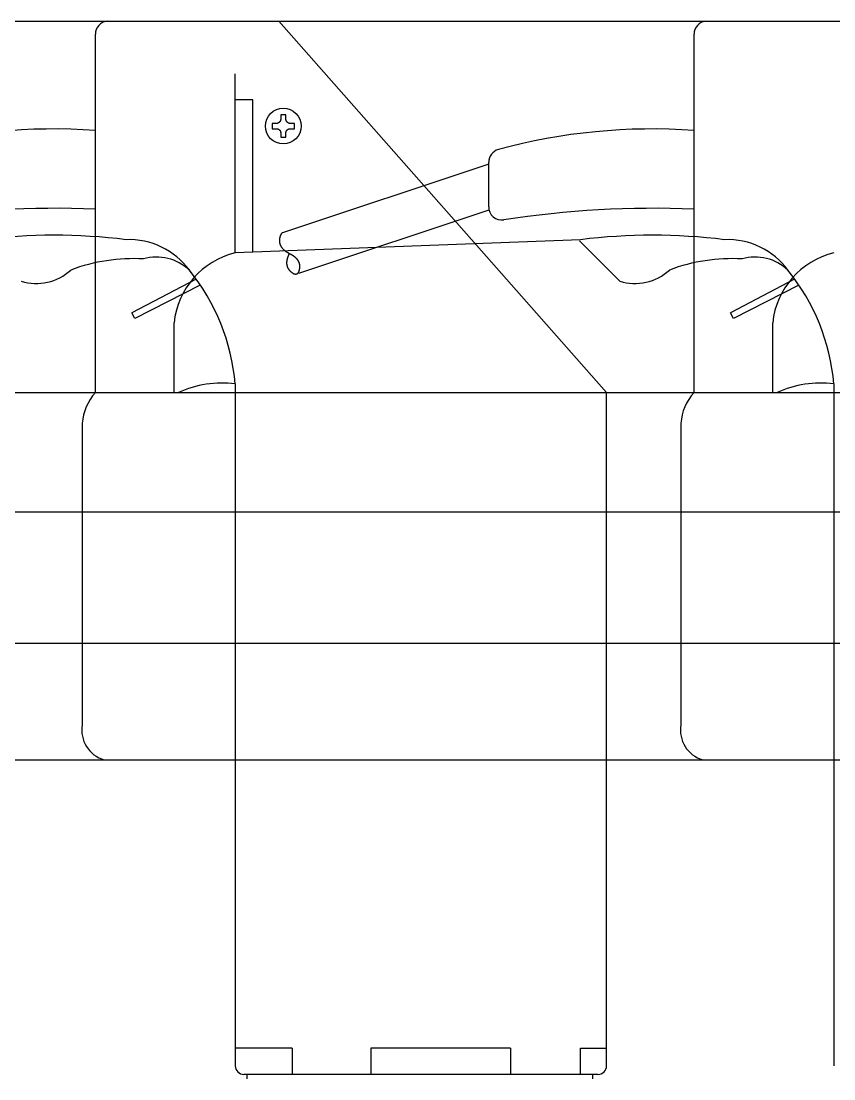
# Model space of a CAD drawing. Header units: millimetres. Extents: x -2880 to 3894, y -2977 to 4857.
# Drawn here: x 109.6 to 295.6, y 1353 to 1595 of the extents above; entities that cross this region are included whole.
import ezdxf

# ---------------------------------------------------------------- set-up
doc = ezdxf.new("R2010")
doc.units = ezdxf.units.MM
doc.header["$MEASUREMENT"] = 0
doc.layers.add('_1-0_', color=7, linetype='Continuous')

msp = doc.modelspace()

# ---------------------------------------------------------------- linework, layer by layer
at = {"layer": '_1-0_', "color": 3, "linetype": 'Continuous'}
for p, q in [((-7.738, 1594.981), (168.556, 1594.981)), ((129.262, 1594.981), (305.556, 1594.981)), ((243.556, 1509.981), (168.556, 1594.981)), ((266.262, 1594.981), (442.556, 1594.981)), ((126.556, 1509.981), (126.556, 1591.996)), ((263.556, 1509.981), (263.556, 1591.996)), ((158.556, 1541.981), (158.556, 1582.916)), ((162.556, 1576.981), (158.556, 1576.981)), ((162.556, 1542.221), (162.556, 1576.981)), ((170.156, 1573.544), (168.956, 1573.544)), ((168.956, 1573.544), (168.956, 1572.562)), ((170.156, 1572.562), (170.156, 1573.544)), ((167.975, 1571.581), (166.994, 1571.581)), ((166.994, 1571.581), (166.994, 1570.381)), ((167.999, 1571.581), (167.975, 1571.581)), ((168.023, 1571.582), (167.999, 1571.581)), ((168.047, 1571.584), (168.023, 1571.582)), ((168.071, 1571.586), (168.047, 1571.584)), ((168.095, 1571.589), (168.071, 1571.586)), ((168.118, 1571.592), (168.095, 1571.589)), ((168.142, 1571.596), (168.118, 1571.592)), ((168.166, 1571.6), (168.142, 1571.596)), ((168.19, 1571.605), (168.166, 1571.6)), ((168.213, 1571.611), (168.19, 1571.605)), ((168.236, 1571.617), (168.213, 1571.611)), ((168.259, 1571.623), (168.236, 1571.617)), ((168.282, 1571.631), (168.259, 1571.623)), ((168.305, 1571.638), (168.282, 1571.631)), ((168.328, 1571.647), (168.305, 1571.638)), ((168.35, 1571.656), (168.328, 1571.647)), ((168.372, 1571.665), (168.35, 1571.656)), ((168.394, 1571.675), (168.372, 1571.665)), ((168.416, 1571.686), (168.394, 1571.675)), ((168.437, 1571.697), (168.416, 1571.686)), ((168.458, 1571.709), (168.437, 1571.697)), ((168.479, 1571.721), (168.458, 1571.709)), ((168.5, 1571.733), (168.479, 1571.721)), ((168.52, 1571.746), (168.5, 1571.733)), ((168.54, 1571.76), (168.52, 1571.746)), ((168.559, 1571.774), (168.54, 1571.76)), ((168.578, 1571.789), (168.559, 1571.774)), ((168.597, 1571.804), (168.578, 1571.789)), ((168.616, 1571.819), (168.597, 1571.804)), ((168.634, 1571.835), (168.616, 1571.819)), ((168.651, 1571.852), (168.634, 1571.835)), ((168.668, 1571.868), (168.651, 1571.852)), ((168.685, 1571.886), (168.668, 1571.868)), ((168.702, 1571.903), (168.685, 1571.886)), ((168.718, 1571.921), (168.702, 1571.903)), ((168.733, 1571.94), (168.718, 1571.921)), ((168.748, 1571.959), (168.733, 1571.94)), ((168.763, 1571.978), (168.748, 1571.959)), ((168.777, 1571.997), (168.763, 1571.978)), ((168.791, 1572.017), (168.777, 1571.997)), ((168.804, 1572.037), (168.791, 1572.017)), ((168.816, 1572.058), (168.804, 1572.037)), ((168.828, 1572.079), (168.816, 1572.058)), ((168.84, 1572.1), (168.828, 1572.079)), ((168.851, 1572.121), (168.84, 1572.1)), ((168.862, 1572.143), (168.851, 1572.121)), ((168.872, 1572.165), (168.862, 1572.143)), ((168.881, 1572.187), (168.872, 1572.165)), ((168.89, 1572.209), (168.881, 1572.187)), ((168.899, 1572.232), (168.89, 1572.209)), ((168.906, 1572.255), (168.899, 1572.232)), ((168.914, 1572.278), (168.906, 1572.255)), ((168.92, 1572.301), (168.914, 1572.278)), ((168.927, 1572.324), (168.92, 1572.301)), ((168.932, 1572.347), (168.927, 1572.324)), ((168.937, 1572.371), (168.932, 1572.347)), ((168.942, 1572.395), (168.937, 1572.371)), ((168.945, 1572.418), (168.942, 1572.395)), ((168.949, 1572.442), (168.945, 1572.418)), ((168.951, 1572.466), (168.949, 1572.442)), ((168.953, 1572.49), (168.951, 1572.466)), ((168.955, 1572.514), (168.953, 1572.49)), ((168.956, 1572.538), (168.955, 1572.514)), ((168.956, 1572.562), (168.956, 1572.538)), ((170.156, 1572.538), (170.156, 1572.562)), ((170.157, 1572.514), (170.156, 1572.538)), ((170.159, 1572.49), (170.157, 1572.514)), ((170.161, 1572.466), (170.159, 1572.49)), ((170.163, 1572.442), (170.161, 1572.466)), ((170.167, 1572.418), (170.163, 1572.442)), ((170.17, 1572.395), (170.167, 1572.418)), ((170.175, 1572.371), (170.17, 1572.395)), ((170.18, 1572.347), (170.175, 1572.371)), ((170.185, 1572.324), (170.18, 1572.347)), ((170.192, 1572.301), (170.185, 1572.324)), ((170.198, 1572.278), (170.192, 1572.301)), ((170.206, 1572.255), (170.198, 1572.278)), ((170.213, 1572.232), (170.206, 1572.255)), ((170.222, 1572.209), (170.213, 1572.232)), ((170.231, 1572.187), (170.222, 1572.209)), ((170.24, 1572.165), (170.231, 1572.187)), ((170.25, 1572.143), (170.24, 1572.165)), ((170.261, 1572.121), (170.25, 1572.143)), ((170.272, 1572.1), (170.261, 1572.121)), ((170.283, 1572.079), (170.272, 1572.1)), ((170.296, 1572.058), (170.283, 1572.079)), ((170.308, 1572.037), (170.296, 1572.058)), ((170.321, 1572.017), (170.308, 1572.037)), ((170.335, 1571.997), (170.321, 1572.017)), ((170.349, 1571.978), (170.335, 1571.997)), ((170.364, 1571.959), (170.349, 1571.978)), ((170.379, 1571.94), (170.364, 1571.959)), ((170.394, 1571.921), (170.379, 1571.94)), ((170.41, 1571.903), (170.394, 1571.921)), ((170.427, 1571.886), (170.41, 1571.903)), ((170.444, 1571.868), (170.427, 1571.886)), ((170.461, 1571.852), (170.444, 1571.868)), ((170.478, 1571.835), (170.461, 1571.852)), ((170.496, 1571.819), (170.478, 1571.835)), ((170.515, 1571.804), (170.496, 1571.819)), ((170.534, 1571.789), (170.515, 1571.804)), ((170.553, 1571.774), (170.534, 1571.789)), ((170.572, 1571.76), (170.553, 1571.774)), ((170.592, 1571.746), (170.572, 1571.76)), ((170.612, 1571.733), (170.592, 1571.746)), ((170.633, 1571.721), (170.612, 1571.733)), ((170.654, 1571.709), (170.633, 1571.721)), ((170.675, 1571.697), (170.654, 1571.709)), ((170.696, 1571.686), (170.675, 1571.697)), ((170.718, 1571.675), (170.696, 1571.686)), ((170.74, 1571.665), (170.718, 1571.675)), ((170.762, 1571.656), (170.74, 1571.665)), ((170.784, 1571.647), (170.762, 1571.656)), ((170.807, 1571.638), (170.784, 1571.647)), ((170.83, 1571.631), (170.807, 1571.638)), ((170.853, 1571.623), (170.83, 1571.631)), ((170.876, 1571.617), (170.853, 1571.623)), ((170.899, 1571.611), (170.876, 1571.617)), ((170.922, 1571.605), (170.899, 1571.611)), ((170.946, 1571.6), (170.922, 1571.605)), ((170.97, 1571.596), (170.946, 1571.6)), ((170.994, 1571.592), (170.97, 1571.596)), ((171.017, 1571.589), (170.994, 1571.592)), ((171.041, 1571.586), (171.017, 1571.589)), ((171.065, 1571.584), (171.041, 1571.586)), ((171.089, 1571.582), (171.065, 1571.584)), ((171.113, 1571.581), (171.089, 1571.582)), ((171.137, 1571.581), (171.113, 1571.581)), ((172.118, 1571.581), (171.137, 1571.581)), ((172.118, 1570.381), (172.118, 1571.581)), ((166.994, 1570.381), (167.975, 1570.381)), ((167.975, 1570.381), (167.999, 1570.381)), ((167.999, 1570.381), (168.023, 1570.38)), ((168.023, 1570.38), (168.047, 1570.379)), ((168.047, 1570.379), (168.071, 1570.376)), ((168.071, 1570.376), (168.095, 1570.374)), ((168.095, 1570.374), (168.118, 1570.371)), ((168.118, 1570.371), (168.142, 1570.367)), ((168.142, 1570.367), (168.166, 1570.362)), ((168.166, 1570.362), (168.19, 1570.357)), ((168.19, 1570.357), (168.213, 1570.352)), ((168.213, 1570.352), (168.236, 1570.346)), ((168.236, 1570.346), (168.259, 1570.339)), ((168.259, 1570.339), (168.282, 1570.332)), ((168.282, 1570.332), (168.305, 1570.324)), ((168.305, 1570.324), (168.328, 1570.315)), ((168.328, 1570.315), (168.35, 1570.307)), ((168.35, 1570.307), (168.372, 1570.297)), ((168.372, 1570.297), (168.394, 1570.287)), ((168.394, 1570.287), (168.416, 1570.276)), ((168.416, 1570.276), (168.437, 1570.265)), ((168.437, 1570.265), (168.458, 1570.254)), ((168.458, 1570.254), (168.479, 1570.242)), ((168.479, 1570.242), (168.5, 1570.229)), ((168.5, 1570.229), (168.52, 1570.216)), ((168.52, 1570.216), (168.54, 1570.202)), ((168.54, 1570.202), (168.559, 1570.188)), ((168.559, 1570.188), (168.578, 1570.174)), ((168.578, 1570.174), (168.597, 1570.159)), ((168.597, 1570.159), (168.616, 1570.143)), ((168.616, 1570.143), (168.634, 1570.127)), ((168.634, 1570.127), (168.651, 1570.111)), ((168.651, 1570.111), (168.668, 1570.094)), ((168.668, 1570.094), (168.685, 1570.077)), ((168.685, 1570.077), (168.702, 1570.059)), ((168.702, 1570.059), (168.718, 1570.041)), ((168.718, 1570.041), (168.733, 1570.022)), ((168.733, 1570.022), (168.748, 1570.004)), ((168.748, 1570.004), (168.763, 1569.985)), ((168.763, 1569.985), (168.777, 1569.965)), ((168.777, 1569.965), (168.791, 1569.945)), ((168.791, 1569.945), (168.804, 1569.925)), ((168.804, 1569.925), (168.816, 1569.904)), ((168.816, 1569.904), (168.828, 1569.884)), ((168.828, 1569.884), (168.84, 1569.863)), ((168.84, 1569.863), (168.851, 1569.841)), ((168.851, 1569.841), (168.862, 1569.82)), ((168.862, 1569.82), (168.872, 1569.798)), ((168.872, 1569.798), (168.881, 1569.775)), ((168.881, 1569.775), (168.89, 1569.753)), ((168.89, 1569.753), (168.899, 1569.731)), ((168.899, 1569.731), (168.906, 1569.708)), ((168.906, 1569.708), (168.914, 1569.685)), ((168.914, 1569.685), (168.92, 1569.662)), ((168.92, 1569.662), (168.927, 1569.638)), ((168.927, 1569.638), (168.932, 1569.615)), ((168.932, 1569.615), (168.937, 1569.591)), ((168.937, 1569.591), (168.942, 1569.568)), ((168.942, 1569.568), (168.945, 1569.544)), ((168.945, 1569.544), (168.949, 1569.52)), ((168.949, 1569.52), (168.951, 1569.496)), ((168.951, 1569.496), (168.953, 1569.472)), ((168.953, 1569.472), (168.955, 1569.448)), ((168.955, 1569.448), (168.956, 1569.424)), ((168.956, 1569.424), (168.956, 1569.4)), ((168.956, 1569.4), (168.956, 1568.419)), ((168.956, 1568.419), (170.156, 1568.419)), ((170.156, 1569.424), (170.157, 1569.448)), ((170.156, 1569.4), (170.156, 1569.424)), ((170.156, 1568.419), (170.156, 1569.4)), ((170.157, 1569.448), (170.159, 1569.472)), ((170.159, 1569.472), (170.161, 1569.496)), ((170.161, 1569.496), (170.163, 1569.52)), ((170.163, 1569.52), (170.167, 1569.544)), ((170.167, 1569.544), (170.17, 1569.568)), ((170.17, 1569.568), (170.175, 1569.591)), ((170.175, 1569.591), (170.18, 1569.615)), ((170.18, 1569.615), (170.185, 1569.638)), ((170.185, 1569.638), (170.192, 1569.662)), ((170.192, 1569.662), (170.198, 1569.685)), ((170.198, 1569.685), (170.206, 1569.708)), ((170.206, 1569.708), (170.213, 1569.731)), ((170.213, 1569.731), (170.222, 1569.753)), ((170.222, 1569.753), (170.231, 1569.775)), ((170.231, 1569.775), (170.24, 1569.798)), ((170.24, 1569.798), (170.25, 1569.82)), ((170.25, 1569.82), (170.261, 1569.841)), ((170.261, 1569.841), (170.272, 1569.863)), ((170.272, 1569.863), (170.283, 1569.884)), ((170.283, 1569.884), (170.296, 1569.904)), ((170.296, 1569.904), (170.308, 1569.925)), ((170.308, 1569.925), (170.321, 1569.945)), ((170.321, 1569.945), (170.335, 1569.965)), ((170.335, 1569.965), (170.349, 1569.985)), ((170.349, 1569.985), (170.364, 1570.004)), ((170.364, 1570.004), (170.379, 1570.022)), ((170.379, 1570.022), (170.394, 1570.041)), ((170.394, 1570.041), (170.41, 1570.059)), ((170.41, 1570.059), (170.427, 1570.077)), ((170.427, 1570.077), (170.444, 1570.094)), ((170.444, 1570.094), (170.461, 1570.111)), ((170.461, 1570.111), (170.478, 1570.127)), ((170.478, 1570.127), (170.496, 1570.143)), ((170.496, 1570.143), (170.515, 1570.159)), ((170.515, 1570.159), (170.534, 1570.174)), ((170.534, 1570.174), (170.553, 1570.188)), ((170.553, 1570.188), (170.572, 1570.202)), ((170.572, 1570.202), (170.592, 1570.216)), ((170.592, 1570.216), (170.612, 1570.229)), ((170.612, 1570.229), (170.633, 1570.242)), ((170.633, 1570.242), (170.654, 1570.254)), ((170.654, 1570.254), (170.675, 1570.265)), ((170.675, 1570.265), (170.696, 1570.276)), ((170.696, 1570.276), (170.718, 1570.287)), ((170.718, 1570.287), (170.74, 1570.297)), ((170.74, 1570.297), (170.762, 1570.307)), ((170.762, 1570.307), (170.784, 1570.315)), ((170.784, 1570.315), (170.807, 1570.324)), ((170.807, 1570.324), (170.83, 1570.332)), ((170.83, 1570.332), (170.853, 1570.339)), ((170.853, 1570.339), (170.876, 1570.346)), ((170.876, 1570.346), (170.899, 1570.352)), ((170.899, 1570.352), (170.922, 1570.357)), ((170.922, 1570.357), (170.946, 1570.362)), ((170.946, 1570.362), (170.97, 1570.367)), ((170.97, 1570.367), (170.994, 1570.371)), ((170.994, 1570.371), (171.017, 1570.374)), ((171.017, 1570.374), (171.041, 1570.376)), ((171.041, 1570.376), (171.065, 1570.379)), ((171.065, 1570.379), (171.089, 1570.38)), ((171.089, 1570.38), (171.113, 1570.381)), ((171.113, 1570.381), (171.137, 1570.381)), ((171.137, 1570.381), (172.118, 1570.381)), ((216.556, 1562.252), (169.394, 1546.531)), ((216.556, 1552.501), (216.556, 1562.709)), ((216.556, 1551.711), (173.049, 1537.208)), ((169.128, 1546.381), (169.115, 1546.367)), ((169.14, 1546.395), (169.128, 1546.381)), ((169.153, 1546.408), (169.14, 1546.395)), ((169.166, 1546.42), (169.153, 1546.408)), ((169.179, 1546.432), (169.166, 1546.42)), ((169.193, 1546.444), (169.179, 1546.432)), ((169.206, 1546.455), (169.193, 1546.444)), ((169.219, 1546.466), (169.206, 1546.455)), ((169.233, 1546.476), (169.219, 1546.466)), ((169.247, 1546.486), (169.233, 1546.476)), ((169.261, 1546.496), (169.247, 1546.486)), ((169.275, 1546.505), (169.261, 1546.496)), ((169.289, 1546.513), (169.275, 1546.505)), ((169.304, 1546.521), (169.289, 1546.513)), ((169.319, 1546.529), (169.304, 1546.521)), ((169.333, 1546.536), (169.319, 1546.529)), ((169.348, 1546.543), (169.333, 1546.536)), ((169.363, 1546.549), (169.348, 1546.543)), ((169.378, 1546.555), (169.363, 1546.549)), ((169.394, 1546.56), (169.378, 1546.555)), ((237.556, 1544.981), (158.556, 1541.981)), ((168.669, 1544.845), (168.668, 1544.78)), ((168.668, 1544.78), (168.669, 1544.715)), ((168.671, 1544.91), (168.669, 1544.845)), ((168.669, 1544.715), (168.671, 1544.651)), ((168.674, 1544.976), (168.671, 1544.91)), ((168.671, 1544.651), (168.675, 1544.587)), ((168.679, 1545.042), (168.674, 1544.976)), ((168.675, 1544.587), (168.681, 1544.524)), ((168.686, 1545.109), (168.679, 1545.042)), ((168.681, 1544.524), (168.687, 1544.461)), ((168.694, 1545.176), (168.686, 1545.109)), ((168.687, 1544.461), (168.696, 1544.399)), ((168.703, 1545.243), (168.694, 1545.176)), ((168.696, 1544.399), (168.705, 1544.337)), ((168.714, 1545.311), (168.703, 1545.243)), ((168.705, 1544.337), (168.716, 1544.275)), ((168.72, 1545.345), (168.714, 1545.311)), ((168.716, 1544.275), (168.729, 1544.214)), ((168.726, 1545.378), (168.72, 1545.345)), ((168.732, 1545.411), (168.726, 1545.378)), ((168.729, 1544.214), (168.743, 1544.154)), ((168.738, 1545.443), (168.732, 1545.411)), ((168.745, 1545.475), (168.738, 1545.443)), ((168.743, 1544.154), (168.759, 1544.093)), ((168.752, 1545.506), (168.745, 1545.475)), ((168.758, 1545.537), (168.752, 1545.506)), ((168.765, 1545.568), (168.758, 1545.537)), ((168.759, 1544.093), (168.776, 1544.033)), ((168.772, 1545.598), (168.765, 1545.568)), ((168.78, 1545.627), (168.772, 1545.598)), ((168.776, 1544.033), (168.794, 1543.974)), ((168.787, 1545.657), (168.78, 1545.627)), ((168.795, 1545.685), (168.787, 1545.657)), ((168.794, 1543.974), (168.814, 1543.915)), ((168.802, 1545.714), (168.795, 1545.685)), ((168.81, 1545.741), (168.802, 1545.714)), ((168.818, 1545.769), (168.81, 1545.741)), ((168.826, 1545.796), (168.818, 1545.769)), ((168.835, 1545.822), (168.826, 1545.796)), ((168.843, 1545.848), (168.835, 1545.822)), ((168.852, 1545.874), (168.843, 1545.848)), ((168.86, 1545.899), (168.852, 1545.874)), ((168.869, 1545.924), (168.86, 1545.899)), ((168.878, 1545.948), (168.869, 1545.924)), ((168.888, 1545.972), (168.878, 1545.948)), ((168.897, 1545.995), (168.888, 1545.972)), ((168.906, 1546.018), (168.897, 1545.995)), ((168.916, 1546.04), (168.906, 1546.018)), ((168.926, 1546.062), (168.916, 1546.04)), ((168.936, 1546.084), (168.926, 1546.062)), ((168.946, 1546.105), (168.936, 1546.084)), ((168.956, 1546.126), (168.946, 1546.105)), ((168.967, 1546.146), (168.956, 1546.126)), ((168.977, 1546.165), (168.967, 1546.146)), ((168.988, 1546.185), (168.977, 1546.165)), ((168.999, 1546.204), (168.988, 1546.185)), ((169.01, 1546.222), (168.999, 1546.204)), ((169.021, 1546.24), (169.01, 1546.222)), ((169.032, 1546.257), (169.021, 1546.24)), ((169.043, 1546.275), (169.032, 1546.257)), ((169.055, 1546.291), (169.043, 1546.275)), ((169.067, 1546.307), (169.055, 1546.291)), ((169.079, 1546.323), (169.067, 1546.307)), ((169.091, 1546.338), (169.079, 1546.323)), ((169.103, 1546.353), (169.091, 1546.338)), ((169.115, 1546.367), (169.103, 1546.353)), ((246.556, 1535.504), (237.318, 1544.743)), ((168.814, 1543.915), (168.835, 1543.856)), ((168.835, 1543.856), (168.858, 1543.798)), ((168.858, 1543.798), (168.883, 1543.74)), ((168.883, 1543.74), (168.909, 1543.683)), ((168.909, 1543.683), (168.936, 1543.626)), ((168.936, 1543.626), (168.964, 1543.57)), ((168.964, 1543.57), (168.995, 1543.514)), ((168.995, 1543.514), (169.026, 1543.458)), ((169.026, 1543.458), (169.06, 1543.403)), ((169.06, 1543.403), (169.094, 1543.348)), ((169.094, 1543.348), (169.13, 1543.294)), ((169.13, 1543.294), (169.168, 1543.24)), ((169.168, 1543.24), (169.207, 1543.186)), ((169.207, 1543.186), (169.247, 1543.133)), ((169.247, 1543.133), (169.289, 1543.08)), ((169.289, 1543.08), (169.332, 1543.028)), ((169.332, 1543.028), (169.377, 1542.976)), ((169.377, 1542.976), (169.424, 1542.925)), ((169.424, 1542.925), (169.471, 1542.874)), ((169.471, 1542.874), (169.521, 1542.823)), ((169.521, 1542.823), (169.571, 1542.773)), ((169.571, 1542.773), (169.624, 1542.723)), ((169.624, 1542.723), (169.677, 1542.674)), ((169.677, 1542.674), (169.732, 1542.625)), ((169.732, 1542.625), (169.789, 1542.576)), ((169.789, 1542.576), (169.847, 1542.528)), ((169.847, 1542.528), (169.906, 1542.481)), ((169.906, 1542.481), (169.967, 1542.433)), ((169.967, 1542.433), (170.03, 1542.387)), ((170.03, 1542.387), (170.094, 1542.34)), ((170.094, 1542.34), (170.159, 1542.294)), ((170.159, 1542.294), (170.226, 1542.249)), ((170.226, 1542.249), (170.294, 1542.204)), ((170.294, 1542.204), (170.364, 1542.159)), ((170.364, 1542.159), (170.435, 1542.115)), ((170.435, 1542.115), (170.508, 1542.071)), ((170.508, 1542.071), (170.582, 1542.027)), ((170.582, 1542.027), (170.658, 1541.984)), ((170.658, 1541.984), (170.735, 1541.942)), ((170.735, 1541.942), (170.813, 1541.9)), ((170.813, 1541.9), (170.893, 1541.858)), ((170.822, 1541.492), (170.858, 1541.572)), ((170.858, 1541.572), (170.896, 1541.653)), ((170.893, 1541.858), (170.975, 1541.817)), ((170.896, 1541.653), (170.934, 1541.735)), ((170.934, 1541.735), (170.975, 1541.817)), ((170.975, 1541.817), (171.056, 1541.775)), ((171.056, 1541.775), (171.136, 1541.734)), ((171.136, 1541.734), (171.215, 1541.691)), ((171.215, 1541.691), (171.292, 1541.649)), ((171.292, 1541.649), (171.368, 1541.606)), ((171.368, 1541.606), (171.442, 1541.562)), ((171.442, 1541.562), (171.514, 1541.519)), ((170.382, 1539.728), (170.384, 1539.795)), ((170.382, 1539.661), (170.382, 1539.728)), ((170.383, 1539.595), (170.382, 1539.661)), ((170.385, 1539.529), (170.383, 1539.595)), ((170.384, 1539.795), (170.388, 1539.863)), ((170.389, 1539.464), (170.385, 1539.529)), ((170.388, 1539.863), (170.392, 1539.931)), ((170.394, 1539.399), (170.389, 1539.464)), ((170.392, 1539.931), (170.399, 1540)), ((170.401, 1539.335), (170.394, 1539.399)), ((170.399, 1540), (170.406, 1540.069)), ((170.409, 1539.272), (170.401, 1539.335)), ((170.406, 1540.069), (170.415, 1540.139)), ((170.418, 1539.209), (170.409, 1539.272)), ((170.415, 1540.139), (170.426, 1540.21)), ((170.429, 1539.146), (170.418, 1539.209)), ((170.426, 1540.21), (170.438, 1540.281)), ((170.441, 1539.085), (170.429, 1539.146)), ((170.438, 1540.281), (170.451, 1540.352)), ((170.451, 1540.352), (170.466, 1540.425)), ((170.466, 1540.425), (170.482, 1540.497)), ((170.482, 1540.497), (170.499, 1540.571)), ((170.499, 1540.571), (170.518, 1540.644)), ((170.518, 1540.644), (170.539, 1540.719)), ((170.539, 1540.719), (170.561, 1540.794)), ((170.561, 1540.794), (170.584, 1540.869)), ((170.584, 1540.869), (170.609, 1540.945)), ((170.609, 1540.945), (170.635, 1541.022)), ((170.635, 1541.022), (170.663, 1541.099)), ((170.663, 1541.099), (170.692, 1541.176)), ((170.692, 1541.176), (170.722, 1541.254)), ((170.722, 1541.254), (170.754, 1541.333)), ((170.754, 1541.333), (170.787, 1541.412)), ((170.787, 1541.412), (170.822, 1541.492)), ((171.514, 1541.519), (171.586, 1541.474)), ((171.586, 1541.474), (171.655, 1541.43)), ((171.655, 1541.43), (171.724, 1541.384)), ((171.724, 1541.384), (171.791, 1541.339)), ((171.791, 1541.339), (171.856, 1541.293)), ((171.856, 1541.293), (171.92, 1541.247)), ((171.92, 1541.247), (171.982, 1541.2)), ((171.982, 1541.2), (172.043, 1541.153)), ((172.043, 1541.153), (172.103, 1541.105)), ((172.103, 1541.105), (172.161, 1541.057)), ((172.161, 1541.057), (172.217, 1541.009)), ((172.217, 1541.009), (172.272, 1540.96)), ((172.272, 1540.96), (172.326, 1540.91)), ((172.326, 1540.91), (172.378, 1540.861)), ((172.378, 1540.861), (172.429, 1540.811)), ((172.429, 1540.811), (172.478, 1540.76)), ((172.478, 1540.76), (172.526, 1540.709)), ((172.526, 1540.709), (172.572, 1540.658)), ((172.572, 1540.658), (172.617, 1540.606)), ((172.617, 1540.606), (172.66, 1540.554)), ((172.66, 1540.554), (172.702, 1540.501)), ((172.702, 1540.501), (172.743, 1540.448)), ((172.743, 1540.448), (172.782, 1540.394)), ((172.782, 1540.394), (172.819, 1540.34)), ((172.819, 1540.34), (172.855, 1540.286)), ((172.855, 1540.286), (172.89, 1540.231)), ((172.89, 1540.231), (172.923, 1540.176)), ((172.923, 1540.176), (172.955, 1540.12)), ((172.955, 1540.12), (172.985, 1540.064)), ((172.985, 1540.064), (173.014, 1540.008)), ((173.014, 1540.008), (173.041, 1539.951)), ((173.041, 1539.951), (173.067, 1539.894)), ((173.067, 1539.894), (173.091, 1539.836)), ((173.091, 1539.836), (173.114, 1539.778)), ((173.114, 1539.778), (173.135, 1539.72)), ((173.135, 1539.72), (173.155, 1539.661)), ((173.155, 1539.661), (173.174, 1539.601)), ((173.174, 1539.601), (173.191, 1539.541)), ((173.191, 1539.541), (173.206, 1539.481)), ((173.206, 1539.481), (173.22, 1539.421)), ((173.22, 1539.421), (173.233, 1539.359)), ((173.233, 1539.359), (173.244, 1539.298)), ((173.244, 1539.298), (173.253, 1539.236)), ((173.253, 1539.236), (173.262, 1539.174)), ((173.262, 1539.174), (173.268, 1539.111)), ((170.455, 1539.023), (170.441, 1539.085)), ((170.47, 1538.963), (170.455, 1539.023)), ((170.487, 1538.902), (170.47, 1538.963)), ((170.505, 1538.843), (170.487, 1538.902)), ((170.524, 1538.784), (170.505, 1538.843)), ((170.545, 1538.725), (170.524, 1538.784)), ((170.567, 1538.667), (170.545, 1538.725)), ((170.591, 1538.61), (170.567, 1538.667)), ((170.616, 1538.553), (170.591, 1538.61)), ((170.643, 1538.496), (170.616, 1538.553)), ((170.671, 1538.44), (170.643, 1538.496)), ((170.7, 1538.385), (170.671, 1538.44)), ((170.731, 1538.33), (170.7, 1538.385)), ((170.763, 1538.276), (170.731, 1538.33)), ((170.797, 1538.222), (170.763, 1538.276)), ((170.832, 1538.169), (170.797, 1538.222)), ((170.869, 1538.117), (170.832, 1538.169)), ((170.907, 1538.065), (170.869, 1538.117)), ((170.946, 1538.013), (170.907, 1538.065)), ((170.987, 1537.962), (170.946, 1538.013)), ((171.029, 1537.912), (170.987, 1537.962)), ((171.073, 1537.862), (171.029, 1537.912)), ((171.118, 1537.812), (171.073, 1537.862)), ((171.164, 1537.764), (171.118, 1537.812)), ((171.212, 1537.715), (171.164, 1537.764)), ((171.262, 1537.668), (171.212, 1537.715)), ((171.311, 1537.621), (171.262, 1537.668)), ((171.361, 1537.576), (171.311, 1537.621)), ((171.409, 1537.533), (171.361, 1537.576)), ((171.457, 1537.492), (171.409, 1537.533)), ((171.504, 1537.453), (171.457, 1537.492)), ((171.551, 1537.415), (171.504, 1537.453)), ((171.597, 1537.38), (171.551, 1537.415)), ((171.643, 1537.346), (171.597, 1537.38)), ((171.688, 1537.314), (171.643, 1537.346)), ((171.732, 1537.283), (171.688, 1537.314)), ((171.776, 1537.255), (171.732, 1537.283)), ((171.819, 1537.228), (171.776, 1537.255)), ((171.862, 1537.203), (171.819, 1537.228)), ((171.904, 1537.18), (171.862, 1537.203)), ((171.945, 1537.159), (171.904, 1537.18)), ((171.986, 1537.14), (171.945, 1537.159)), ((172.026, 1537.122), (171.986, 1537.14)), ((172.065, 1537.106), (172.026, 1537.122)), ((172.104, 1537.092), (172.065, 1537.106)), ((172.143, 1537.08), (172.104, 1537.092)), ((172.18, 1537.069), (172.143, 1537.08)), ((172.218, 1537.061), (172.18, 1537.069)), ((172.254, 1537.054), (172.218, 1537.061)), ((172.29, 1537.049), (172.254, 1537.054)), ((172.325, 1537.045), (172.29, 1537.049)), ((172.36, 1537.044), (172.325, 1537.045)), ((172.394, 1537.044), (172.36, 1537.044)), ((172.428, 1537.046), (172.394, 1537.044)), ((172.461, 1537.05), (172.428, 1537.046)), ((172.493, 1537.056), (172.461, 1537.05)), ((172.525, 1537.064), (172.493, 1537.056)), ((172.556, 1537.073), (172.525, 1537.064)), ((172.587, 1537.084), (172.556, 1537.073)), ((172.616, 1537.097), (172.587, 1537.084)), ((172.646, 1537.112), (172.616, 1537.097)), ((172.674, 1537.129), (172.646, 1537.112)), ((172.703, 1537.147), (172.674, 1537.129)), ((172.73, 1537.167), (172.703, 1537.147)), ((172.757, 1537.189), (172.73, 1537.167)), ((172.783, 1537.213), (172.757, 1537.189)), ((172.809, 1537.239), (172.783, 1537.213)), ((172.834, 1537.266), (172.809, 1537.239)), ((172.859, 1537.295), (172.834, 1537.266)), ((172.883, 1537.326), (172.859, 1537.295)), ((172.906, 1537.359), (172.883, 1537.326)), ((172.929, 1537.394), (172.906, 1537.359)), ((172.951, 1537.43), (172.929, 1537.394)), ((172.972, 1537.468), (172.951, 1537.43)), ((172.993, 1537.508), (172.972, 1537.468)), ((173.014, 1537.55), (172.993, 1537.508)), ((173.033, 1537.594), (173.014, 1537.55)), ((173.052, 1537.639), (173.033, 1537.594)), ((173.071, 1537.687), (173.052, 1537.639)), ((173.089, 1537.736), (173.071, 1537.687)), ((173.106, 1537.787), (173.089, 1537.736)), ((173.123, 1537.839), (173.106, 1537.787)), ((173.139, 1537.894), (173.123, 1537.839)), ((173.154, 1537.95), (173.139, 1537.894)), ((173.169, 1538.008), (173.154, 1537.95)), ((173.184, 1538.068), (173.169, 1538.008)), ((173.197, 1538.13), (173.184, 1538.068)), ((173.21, 1538.193), (173.197, 1538.13)), ((173.223, 1538.258), (173.21, 1538.193)), ((173.235, 1538.325), (173.223, 1538.258)), ((173.246, 1538.393), (173.235, 1538.325)), ((173.255, 1538.461), (173.246, 1538.393)), ((173.263, 1538.527), (173.255, 1538.461)), ((173.27, 1538.594), (173.263, 1538.527)), ((173.268, 1539.111), (173.274, 1539.048)), ((173.274, 1538.66), (173.27, 1538.594)), ((173.274, 1539.048), (173.277, 1538.984)), ((173.278, 1538.726), (173.274, 1538.66)), ((173.277, 1538.984), (173.28, 1538.92)), ((173.28, 1538.791), (173.278, 1538.726)), ((173.28, 1538.92), (173.281, 1538.856)), ((173.281, 1538.856), (173.28, 1538.791)), ((149.585, 1535.981), (134.926, 1528.223)), ((150.556, 1534.594), (135.556, 1526.981)), ((286.585, 1535.981), (271.926, 1528.223)), ((287.556, 1534.594), (272.556, 1526.981)), ((135.556, 1526.981), (134.926, 1528.223)), ((272.556, 1526.981), (271.926, 1528.223)), ((144.556, 1510.193), (144.556, 1525.981)), ((281.556, 1510.193), (281.556, 1525.981)), ((158.556, 1511.981), (158.556, 1355.981)), ((295.556, 1511.981), (295.556, 1355.981)), ((-10.444, 1509.981), (243.556, 1509.981)), ((126.556, 1509.981), (380.556, 1509.981)), ((243.556, 1425.981), (243.556, 1509.981)), ((263.556, 1509.981), (517.556, 1509.981)), ((123.556, 1502.981), (123.556, 1433.981)), ((260.556, 1502.981), (260.556, 1433.981)), ((158.556, 1482.607), (-13.444, 1482.607)), ((295.556, 1482.607), (123.556, 1482.607)), ((432.556, 1482.607), (260.556, 1482.607)), ((158.556, 1452.607), (-13.444, 1452.607)), ((295.556, 1452.607), (123.556, 1452.607)), ((432.556, 1452.607), (260.556, 1452.607)), ((243.556, 1355.981), (243.556, 1444.153)), ((-8.444, 1425.981), (243.556, 1425.981)), ((128.556, 1425.981), (380.556, 1425.981)), ((265.556, 1425.981), (517.556, 1425.981)), ((171.556, 1359.981), (158.556, 1359.981)), ((171.556, 1359.981), (171.556, 1353.981)), ((221.556, 1359.981), (189.556, 1359.981)), ((189.556, 1359.981), (189.556, 1353.981)), ((221.556, 1359.981), (221.556, 1353.981)), ((237.556, 1353.981), (237.556, 1359.981)), ((237.556, 1359.981), (243.556, 1359.981)), ((241.556, 1353.981), (160.556, 1353.981)), ((161.306, 1352.981), (161.306, 1353.981)), ((240.306, 1353.981), (240.306, 1352.981))]:
    msp.add_line(p, q, dxfattribs=at)
msp.add_circle((169.556, 1570.981), 4.1, dxfattribs=at)
for centre, radius, start, end in [((129.556, 1591.996), 3, 95.61751, 180.0002), ((266.556, 1591.996), 3, 95.61751, 180.0002), ((117.056, 1435.881), 134.436, 85.9478, 105.21758), ((254.056, 1435.881), 134.436, 85.9478, 105.21758), ((219.556, 1562.709), 3, 105.21751, 180), ((117.556, 1323.314), 228.844, 87.74609, 98.68279), ((219.556, 1552.501), 3, 180, 278.68298), ((254.556, 1323.314), 228.844, 87.74609, 98.68279), ((117.056, 1411.698), 134.3, 82.94288, 97.05715), ((134.22, 1527.85), 17.144, 36.22397, 92.22021), ((254.056, 1411.698), 134.3, 82.94288, 97.05715), ((271.22, 1527.85), 17.144, 36.22397, 92.22021), ((162.911, 1524.045), 18.457, 103.64867, 173.97949), ((299.911, 1524.045), 18.457, 103.64867, 173.97949), ((135.222, 1500.234), 40.409, 86.68937, 110.69883), ((140.556, 1530.19), 10.81, 46.1115, 106.11159), ((272.222, 1500.234), 40.409, 86.68937, 110.69883), ((277.556, 1530.19), 10.81, 46.1115, 106.11159), ((113.056, 1546.628), 11.661, 252.53427, 312.53423), ((110.796, 1507.806), 47.942, 4.99626, 39.00708), ((250.056, 1546.628), 11.661, 252.53427, 312.53423), ((247.796, 1507.806), 47.942, 4.99626, 39.00708), ((155.556, 1488.231), 23.939, 82.80078, 114.69156), ((292.556, 1488.231), 23.939, 82.80078, 114.69156), ((134.848, 1502.285), 11.313, 137.13258, 176.47023), ((271.848, 1502.285), 11.313, 137.13258, 176.47023), ((130.451, 1432.728), 7.008, 169.70242, 254.30841), ((267.451, 1432.728), 7.008, 169.70242, 254.30841), ((160.556, 1355.981), 2, 180, 270), ((241.556, 1355.981), 2, 270, 0)]:
    msp.add_arc(centre, radius, start, end, dxfattribs=at)

doc.saveas('drawing.dxf')
